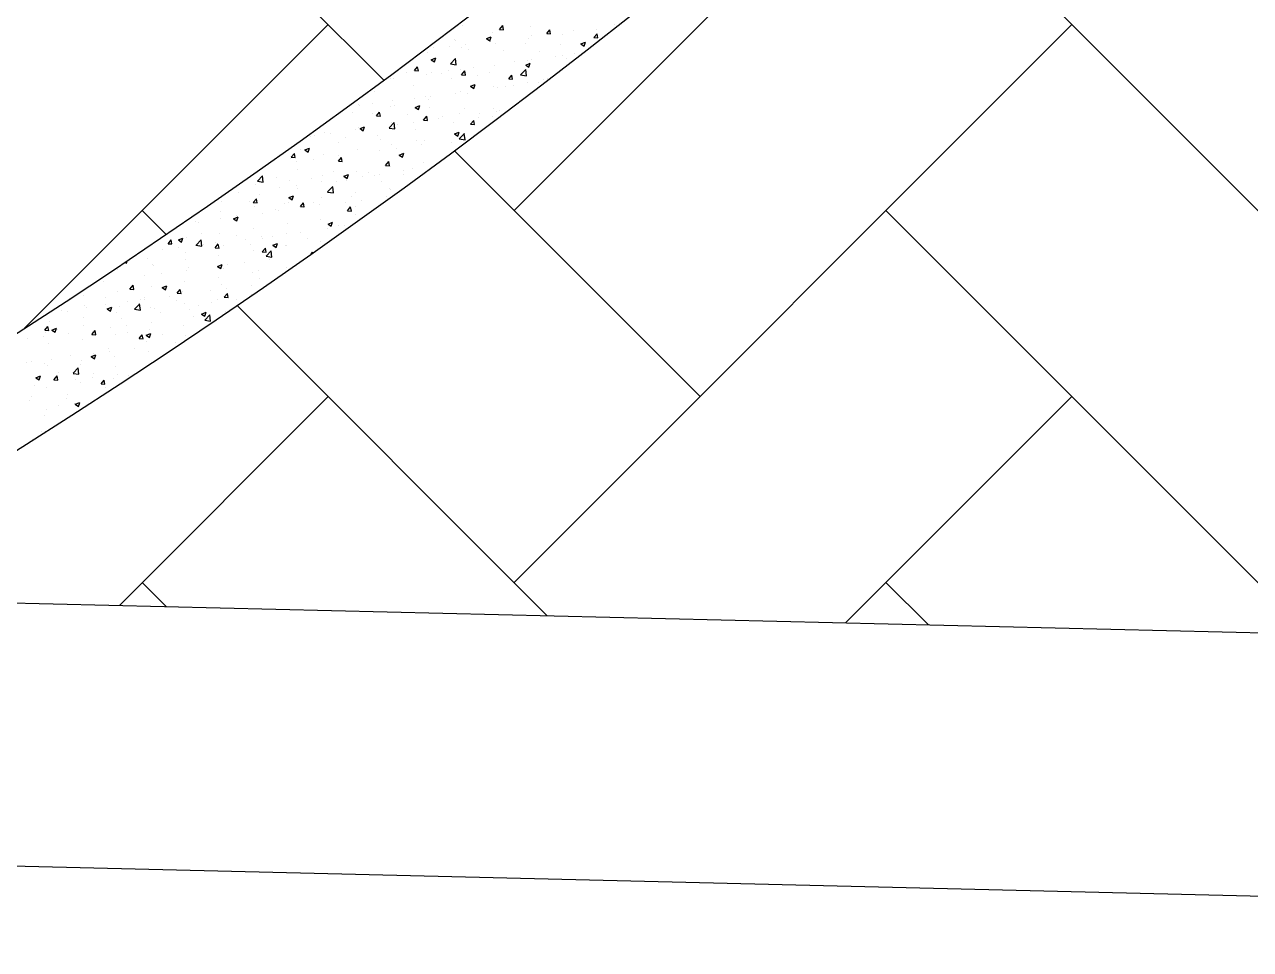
# Model space of a CAD drawing. Header units: millimetres. Extents: x 331487 to 517269, y 198509 to 399936.
# Drawn here: x 416154 to 418019, y 361677 to 363083 of the extents above; entities that cross this region are included whole.
import ezdxf

# ---------------------------------------------------------------- set-up
doc = ezdxf.new("R2010")
doc.units = ezdxf.units.MM
doc.header["$MEASUREMENT"] = 0
doc.layers.add('BEAM', color=1, linetype='Continuous', lineweight=5)
doc.layers.add('COLUMN', color=6, linetype='Continuous')

msp = doc.modelspace()

# ---------------------------------------------------------------- linework, layer by layer
at = {"layer": 'BEAM', "color": 253, "linetype": 'Continuous', "ltscale": 750}
for p, q in [((416898.6, 362800.6), (417747.1, 363649.2)), ((416700.3, 362998.9), (416332.9, 363366.3)), ((418312.8, 362517.8), (417464.3, 363366.3)), ((416153.8, 362621.5), (416615.8, 363083.5)), ((416898.6, 362234.9), (417747.1, 363083.5)), ((417181.5, 362517.8), (416807.6, 362891.7)), ((416369.3, 362764.3), (416332.9, 362800.6)), ((418108.4, 362156.5), (417464.3, 362800.6)), ((416949.1, 362184.4), (416477.2, 362656.3)), ((416298.1, 362200.1), (416615.8, 362517.8)), ((417402.9, 362173.5), (417747.1, 362517.8)), ((416369.5, 362198.4), (416332.9, 362234.9)), ((417528.8, 362170.5), (417464.3, 362234.9))]:
    msp.add_line(p, q, dxfattribs=at)
at = {"layer": 'COLUMN', "color": 2, "linetype": 'Continuous'}
for p, q in [((416820.1, 363081.4), (416820.1, 363081.4)), ((416876.5, 363076.1), (416881.3, 363081.8)), ((416876.5, 363076.1), (416882.5, 363075.6)), ((416882.5, 363075.5), (416881.3, 363081.8)), ((416924, 363080.8), (416924, 363080.8)), ((416948.2, 363069.8), (416953.1, 363075.5)), ((416954.2, 363069.3), (416953.1, 363075.5)), ((416988.5, 363074.8), (416988.5, 363074.8)), ((417024, 363076), (417024, 363076)), ((417051.7, 363083.1), (417051.7, 363083.1)), ((416807.3, 363060.8), (416807.3, 363060.8)), ((416808.7, 363059.7), (416808.7, 363059.7)), ((416824.6, 363053.2), (416824.6, 363053.2)), ((416856.6, 363062.2), (416863.6, 363064.9)), ((416856.6, 363062.2), (416861.5, 363058.8)), ((416861.5, 363058.8), (416863.6, 363064.9)), ((416862.1, 363057.4), (416862.1, 363057.4)), ((416862.5, 363058.2), (416862.5, 363058.2)), ((416865.6, 363070.8), (416865.6, 363070.8)), ((416870.2, 363055.1), (416870.2, 363055.1)), ((416915.4, 363055.2), (416915.4, 363055.2)), ((416920.7, 363061.5), (416920.7, 363061.5)), ((416925.6, 363066.5), (416925.6, 363066.5)), ((416948.2, 363069.8), (416954.2, 363069.3)), ((416950.7, 363069.8), (416950.7, 363069.8)), ((416968.8, 363052.9), (416968.8, 363052.9)), ((416972.7, 363069), (416972.7, 363069)), ((417000.3, 363054.2), (417007.3, 363056.9)), ((417000.3, 363054.2), (417005.2, 363050.8)), ((417005.2, 363050.8), (417007.3, 363056.9)), ((417020, 363063.5), (417024.8, 363069.3)), ((417020, 363063.5), (417025.9, 363063)), ((417025.9, 363063), (417024.8, 363069.3)), ((416767, 363040.6), (416767, 363040.6)), ((416776.4, 363048.5), (416776.4, 363048.5)), ((416799.6, 363049.9), (416799.6, 363049.9)), ((416818.9, 363048.1), (416818.9, 363048.1)), ((416829.8, 363046.2), (416829.8, 363046.2)), ((416883.1, 363044), (416883.1, 363044)), ((416936.5, 363041.7), (416936.5, 363041.7)), ((416962.2, 363035.3), (416962.2, 363035.3)), ((416971.5, 363035.7), (416971.5, 363035.7)), ((416989.9, 363039.5), (416989.9, 363039.5)), ((416746.9, 363013.4), (416751.8, 363019.2)), ((416752.9, 363012.9), (416751.8, 363019.1)), ((416772.5, 363029.9), (416779.5, 363032.6)), ((416772.5, 363029.9), (416777.5, 363026.6)), ((416777.5, 363026.6), (416779.5, 363032.6)), ((416801.7, 363023.6), (416810.6, 363022.2)), ((416801.8, 363023.7), (416809.6, 363031.8)), ((416810.6, 363022.2), (416809.5, 363031.7)), ((416836.2, 363018.7), (416836.2, 363018.7)), ((416869, 363021.8), (416869, 363021.8)), ((416899.3, 363027), (416899.3, 363027)), ((416908.5, 363007.1), (416916.3, 363015.2)), ((416916.2, 363021.9), (416923.2, 363024.6)), ((416916.2, 363021.9), (416921.2, 363018.6)), ((416917.3, 363005.6), (416916.2, 363015.1)), ((416919.5, 363028.2), (416919.5, 363028.2)), ((416919.8, 363021.1), (416919.8, 363021.1)), ((416921.2, 363018.6), (416923.2, 363024.6)), ((416924.4, 363030.3), (416924.4, 363030.3)), ((416978.1, 363031.1), (416978.1, 363031.1)), ((416710.1, 363002.1), (416710.1, 363002.1)), ((416715.2, 363000.9), (416715.2, 363000.9)), ((416735.4, 363011.1), (416735.4, 363011.1)), ((416746.9, 363013.4), (416752.9, 363012.9)), ((416765.7, 363007.3), (416765.7, 363007.3)), ((416773.3, 363010.4), (416773.3, 363010.4)), ((416788.8, 363008.8), (416788.8, 363008.8)), ((416798.3, 363013.7), (416798.3, 363013.7)), ((416803.2, 363001.1), (416803.2, 363001.1)), ((416817.7, 363014.8), (416817.7, 363014.8)), ((416818.7, 363007.1), (416823.5, 363012.9)), ((416818.7, 363007.1), (416824.6, 363006.6)), ((416824.6, 363006.6), (416823.5, 363012.9)), ((416842.2, 363006.6), (416842.2, 363006.6)), ((416861.5, 363011.1), (416861.5, 363011.1)), ((416890.4, 363000.9), (416895.2, 363006.6)), ((416890.4, 363000.9), (416896.4, 363000.3)), ((416896.4, 363000.3), (416895.2, 363006.6)), ((416895.5, 363004.3), (416895.5, 363004.3)), ((416908.5, 363007), (416917.3, 363005.6)), ((416943.8, 362999.2), (416943.8, 362999.2)), ((416948.9, 363002.1), (416948.9, 363002.1)), ((416686.6, 362981.1), (416686.6, 362981.1)), ((416744.9, 362991.1), (416744.9, 362991.1)), ((416809.9, 362979.3), (416809.9, 362979.3)), ((416816.5, 362981.5), (416816.5, 362981.5)), ((416827.1, 362979.2), (416827.1, 362979.2)), ((416832.2, 362989.7), (416839.2, 362992.4)), ((416832.2, 362989.7), (416837.2, 362986.3)), ((416837.2, 362986.3), (416839.2, 362992.4)), ((416867.8, 362988.5), (416867.8, 362988.5)), ((416873, 362987.6), (416873, 362987.6)), ((416885.5, 362989.2), (416885.5, 362989.2)), ((416898, 362990.9), (416898, 362990.9)), ((416918.3, 362994.9), (416918.3, 362994.9)), ((416935.9, 362995.9), (416935.9, 362995.9)), ((416662.5, 362962.2), (416662.5, 362962.2)), ((416662.7, 362960.5), (416662.7, 362960.5)), ((416683.8, 362962.7), (416683.8, 362962.7)), ((416710.5, 362959.1), (416710.5, 362959.1)), ((416714, 362967.6), (416714, 362967.6)), ((416715.9, 362960), (416715.9, 362960)), ((416747, 362971), (416747, 362971)), ((416748.2, 362957.4), (416755.2, 362960.1)), ((416753.2, 362954.1), (416755.2, 362960.1)), ((416764.5, 362974), (416764.5, 362974)), ((416768.8, 362969.1), (416768.8, 362969.1)), ((416772, 362974.3), (416772, 362974.3)), ((416645.9, 362957.7), (416645.9, 362957.7)), ((416652.2, 362949.1), (416652.2, 362949.1)), ((416683.6, 362948.8), (416683.6, 362948.8)), ((416689.1, 362944.5), (416693.9, 362950.2)), ((416689.1, 362944.5), (416695.1, 362943.9)), ((416695.1, 362943.9), (416693.9, 362950.2)), ((416737, 362946.6), (416737, 362946.6)), ((416748.2, 362957.4), (416753.2, 362954.1)), ((416760.8, 362938.2), (416765.6, 362943.9)), ((416763.3, 362940.7), (416763.3, 362940.7)), ((416766.8, 362937.7), (416765.6, 362943.9)), ((416769.3, 362957.7), (416769.3, 362957.7)), ((416790.4, 362944.3), (416790.4, 362944.3)), ((416815.2, 362948.2), (416815.2, 362948.2)), ((416822.7, 362955.5), (416822.7, 362955.5)), ((416843.8, 362942), (416843.8, 362942)), ((416846.7, 362948.2), (416846.7, 362948.2)), ((416865.3, 362944.2), (416865.3, 362944.2)), ((416866.6, 362955.2), (416866.6, 362955.2)), ((416871.7, 362951.5), (416871.7, 362951.5)), ((416876.1, 362953.2), (416876.1, 362953.2)), ((416657.5, 362923.2), (416657.5, 362923.2)), ((416661.5, 362927.3), (416661.5, 362927.3)), ((416664.2, 362925.2), (416671.2, 362927.9)), ((416664.2, 362925.2), (416669.2, 362921.8)), ((416669.1, 362921.8), (416671.2, 362927.9)), ((416708.3, 362926.1), (416717.2, 362924.8)), ((416708.4, 362926.2), (416716.1, 362934.4)), ((416712.8, 362934.3), (416712.8, 362934.3)), ((416717.2, 362924.8), (416716.1, 362934.3)), ((416720.6, 362931.6), (416720.6, 362931.6)), ((416745.7, 362934.9), (416745.7, 362934.9)), ((416748.7, 362924.1), (416748.7, 362924.1)), ((416760.8, 362938.2), (416766.8, 362937.7)), ((416783.6, 362939.8), (416783.6, 362939.8)), ((416807, 362934.2), (416807, 362934.2)), ((416832.5, 362931.9), (416837.4, 362937.7)), ((416832.5, 362931.9), (416838.5, 362931.4)), ((416838.5, 362931.4), (416837.4, 362937.7)), ((416589.3, 362913.7), (416589.3, 362913.7)), ((416594.6, 362915), (416594.6, 362915)), ((416609.5, 362919.8), (416609.5, 362919.8)), ((416619.6, 362918.3), (416619.6, 362918.3)), ((416632.1, 362904.1), (416632.1, 362904.1)), ((416642.6, 362911.4), (416642.6, 362911.4)), ((416690.4, 362914.1), (416690.4, 362914.1)), ((416696, 362909.2), (416696, 362909.2)), ((416749.4, 362906.9), (416749.4, 362906.9)), ((416762.1, 362907.4), (416762.1, 362907.4)), ((416802.8, 362904.6), (416802.8, 362904.6)), ((416807.9, 362917.2), (416814.9, 362919.9)), ((416807.9, 362917.2), (416812.9, 362913.8)), ((416812.9, 362913.8), (416814.9, 362919.9)), ((416814, 362914.9), (416814, 362914.9)), ((416815, 362909.6), (416823.9, 362908.2)), ((416815.1, 362909.7), (416822.9, 362917.8)), ((416820.4, 362908.7), (416820.4, 362908.7)), ((416823.9, 362908.2), (416822.8, 362917.7)), ((416559.5, 362881.8), (416564.3, 362887.5)), ((416565.5, 362881.3), (416564.3, 362887.5)), ((416573.7, 362894.1), (416573.7, 362894.1)), ((416580.2, 362892.9), (416587.2, 362895.6)), ((416580.2, 362892.9), (416585.1, 362889.6)), ((416585.1, 362889.6), (416587.2, 362895.6)), ((416608.3, 362886.5), (416608.3, 362886.5)), ((416660.2, 362894), (416660.2, 362894)), ((416694.3, 362892.1), (416694.3, 362892.1)), ((416711.6, 362901), (416711.6, 362901)), ((416719.4, 362895.4), (416719.4, 362895.4)), ((416723.9, 362884.9), (416730.9, 362887.6)), ((416723.9, 362884.9), (416728.8, 362881.6)), ((416728.8, 362881.6), (416730.9, 362887.6)), ((416757.2, 362900.4), (416757.2, 362900.4)), ((416557.8, 362880.1), (416557.8, 362880.1)), ((416559.5, 362881.8), (416565.5, 362881.3)), ((416568.3, 362875.5), (416568.3, 362875.5)), ((416593.3, 362878.8), (416593.3, 362878.8)), ((416631.2, 362883.8), (416631.2, 362883.8)), ((416631.2, 362875.5), (416636.1, 362881.3)), ((416631.2, 362875.5), (416637.2, 362875)), ((416637.2, 362875), (416636.1, 362881.3)), ((416703, 362869.2), (416707.8, 362875)), ((416703, 362869.2), (416708.9, 362868.7)), ((416708.9, 362868.7), (416707.8, 362875)), ((416710.4, 362867.7), (416710.4, 362867.7)), ((416760.9, 362874.1), (416760.9, 362874.1)), ((416508.2, 362845.4), (416516, 362853.5)), ((416517, 362843.9), (416515.9, 362853.4)), ((416516.4, 362864.8), (416516.4, 362864.8)), ((416537.5, 362851.4), (416537.5, 362851.4)), ((416569.8, 362862.6), (416569.8, 362862.6)), ((416590.9, 362849.1), (416590.9, 362849.1)), ((416607.1, 362853.2), (416607.1, 362853.2)), ((416623.2, 362860.3), (416623.2, 362860.3)), ((416639.8, 362852.7), (416646.8, 362855.3)), ((416639.8, 362852.7), (416644.8, 362849.3)), ((416644.8, 362849.3), (416646.8, 362855.3)), ((416659, 362860.7), (416659, 362860.7)), ((416668, 362852.7), (416668, 362852.7)), ((416676.6, 362858.1), (416676.6, 362858.1)), ((416686.3, 362854.5), (416686.3, 362854.5)), ((416693.1, 362856), (416693.1, 362856)), ((416729.9, 362855.8), (416729.9, 362855.8)), ((416730.9, 362861), (416730.9, 362861)), ((416744.6, 362864.5), (416744.6, 362864.5)), ((416505.2, 362839.7), (416505.2, 362839.7)), ((416508.1, 362845.3), (416517, 362843.9)), ((416542, 362836.1), (416542, 362836.1)), ((416556.6, 362846.8), (416556.6, 362846.8)), ((416567, 362839.4), (416567, 362839.4)), ((416569.6, 362834.4), (416569.6, 362834.4)), ((416604.9, 362844.4), (416604.9, 362844.4)), ((416614.8, 362828.7), (416623.7, 362827.3)), ((416614.9, 362828.8), (416622.7, 362836.9)), ((416623.7, 362827.3), (416622.6, 362836.8)), ((416627.9, 362844.5), (416627.9, 362844.5)), ((416644.3, 362846.9), (416644.3, 362846.9)), ((416697.6, 362844.6), (416697.6, 362844.6)), ((416709.1, 362834.4), (416709.1, 362834.4)), ((416710.2, 362832.5), (416710.2, 362832.5)), ((416453, 362814.4), (416453, 362814.4)), ((416478.8, 362827.8), (416478.8, 362827.8)), ((416496.5, 362814), (416496.5, 362814)), ((416501.7, 362812.9), (416506.5, 362818.6)), ((416501.7, 362812.9), (416507.6, 362812.3)), ((416507.6, 362812.3), (416506.5, 362818.6)), ((416511.3, 362824.4), (416511.3, 362824.4)), ((416549.9, 362811.7), (416549.9, 362811.7)), ((416555.4, 362813.5), (416555.4, 362813.5)), ((416555.8, 362820.4), (416562.8, 362823.1)), ((416555.8, 362820.4), (416560.8, 362817.1)), ((416560.8, 362817.1), (416562.8, 362823.1)), ((416573.4, 362806.6), (416578.2, 362812.3)), ((416579.4, 362806), (416578.2, 362812.3)), ((416593.6, 362812.5), (416593.6, 362812.5)), ((416605.9, 362819.9), (416605.9, 362819.9)), ((416641.7, 362813.2), (416641.7, 362813.2)), ((416651.9, 362822.5), (416651.9, 362822.5)), ((416657.8, 362827.4), (416657.8, 362827.4)), ((416666.8, 362816.5), (416666.8, 362816.5)), ((416704.6, 362821.5), (416704.6, 362821.5)), ((416452.1, 362799), (416452.1, 362799)), ((416476.9, 362792.5), (416476.9, 362792.5)), ((416504, 362806.4), (416504, 362806.4)), ((416515.7, 362796.6), (416515.7, 362796.6)), ((416535.3, 362802.5), (416535.3, 362802.5)), ((416540.7, 362799.9), (416540.7, 362799.9)), ((416573.4, 362806.6), (416579.4, 362806.1)), ((416578.6, 362804.9), (416578.6, 362804.9)), ((416603.3, 362809.5), (416603.3, 362809.5)), ((416645.1, 362800.3), (416649.9, 362806)), ((416645.1, 362800.3), (416651.1, 362799.8)), ((416651.1, 362799.8), (416649.9, 362806)), ((416656.6, 362794.1), (416656.6, 362794.1)), ((416656.7, 362807.2), (416656.7, 362807.2)), ((416414.6, 362783.3), (416414.6, 362783.3)), ((416418.6, 362782.5), (416418.6, 362782.5)), ((416452.5, 362788.3), (416452.5, 362788.3)), ((416471.8, 362788.2), (416478.8, 362790.8)), ((416471.8, 362788.2), (416476.8, 362784.8)), ((416476.8, 362784.8), (416478.8, 362790.8)), ((416502.8, 362773.2), (416502.8, 362773.2)), ((416554.1, 362780.2), (416554.1, 362780.2)), ((416604.7, 362786.6), (416604.7, 362786.6)), ((416615.4, 362773.8), (416615.4, 362773.8)), ((416615.5, 362780.1), (416622.5, 362782.8)), ((416615.5, 362780.1), (416620.5, 362776.8)), ((416620.5, 362776.8), (416622.5, 362782.8)), ((416631.8, 362777.5), (416631.8, 362777.5)), ((416640.5, 362777.1), (416640.5, 362777.1)), ((416372.1, 362750.2), (416376.9, 362755.9)), ((416378.1, 362749.7), (416376.9, 362755.9)), ((416387.8, 362755.9), (416394.8, 362758.6)), ((416387.8, 362755.9), (416392.8, 362752.5)), ((416391.4, 362754), (416391.4, 362754)), ((416392.7, 362752.5), (416394.8, 362758.6)), ((416400.3, 362759.3), (416400.3, 362759.3)), ((416414.7, 362748), (416422.5, 362756.1)), ((416423.5, 362746.5), (416422.4, 362756)), ((416423.7, 362765.1), (416423.7, 362765.1)), ((416450.9, 362765.7), (416450.9, 362765.7)), ((416477, 362762.9), (416477, 362762.9)), ((416489.4, 362757.2), (416489.4, 362757.2)), ((416514.4, 362760.5), (416514.4, 362760.5)), ((416515.1, 362757.5), (416515.1, 362757.5)), ((416530.4, 362760.6), (416530.4, 362760.6)), ((416552.3, 362765.5), (416552.3, 362765.5)), ((416573.5, 362767.5), (416573.5, 362767.5)), ((416583.8, 362758.4), (416583.8, 362758.4)), ((416363.3, 362740.6), (416363.3, 362740.6)), ((416372.1, 362750.2), (416378.1, 362749.7)), ((416388.3, 362743.9), (416388.3, 362743.9)), ((416398.5, 362737.4), (416398.5, 362737.4)), ((416414.6, 362747.9), (416423.5, 362746.5)), ((416426.2, 362748.9), (416426.2, 362748.9)), ((416443.8, 362743.9), (416448.6, 362749.7)), ((416443.8, 362743.9), (416449.8, 362743.4)), ((416444.7, 362751.7), (416444.7, 362751.7)), ((416449.8, 362743.4), (416448.6, 362749.6)), ((416456.8, 362747.5), (416456.8, 362747.5)), ((416498.1, 362749.5), (416498.1, 362749.5)), ((416501.6, 362739.9), (416501.6, 362739.9)), ((416515.5, 362737.6), (416520.4, 362743.4)), ((416515.5, 362737.6), (416521.5, 362737.1)), ((416521.5, 362737.1), (416520.4, 362743.4)), ((416521.4, 362731.4), (416529.2, 362739.5)), ((416530.2, 362729.9), (416529.1, 362739.4)), ((416531.5, 362747.9), (416538.5, 362750.6)), ((416531.5, 362747.9), (416536.5, 362744.5)), ((416536.5, 362744.5), (416538.5, 362750.6)), ((416551.5, 362747.2), (416551.5, 362747.2)), ((416552.9, 362746.9), (416552.9, 362746.9)), ((416589.8, 362734.4), (416592.1, 362737.1)), ((416592.3, 362736.1), (416592.1, 362737.1)), ((416603.4, 362753.3), (416603.4, 362753.3)), ((416306.4, 362721.8), (416308.7, 362720.3)), ((416308.7, 362720.3), (416310.1, 362724.3)), ((416340.2, 362727.4), (416340.2, 362727.4)), ((416347.8, 362718.9), (416347.8, 362718.9)), ((416350.4, 362716.6), (416350.4, 362716.6)), ((416399.1, 362726), (416399.1, 362726)), ((416447.5, 362715.6), (416454.5, 362718.3)), ((416449.6, 362732.4), (416449.6, 362732.4)), ((416452.4, 362712.3), (416454.5, 362718.3)), ((416463, 362717.8), (416463, 362717.8)), ((416488.1, 362721.1), (416488.1, 362721.1)), ((416521.3, 362731.3), (416530.2, 362729.9)), ((416526, 362726), (416526, 362726)), ((416589.1, 362734.4), (416589.1, 362734.4)), ((416295.8, 362711.4), (416295.8, 362711.4)), ((416337, 362701.2), (416337, 362701.2)), ((416362, 362704.5), (416362, 362704.5)), ((416399.9, 362709.4), (416399.9, 362709.4)), ((416403.8, 362714.3), (416403.8, 362714.3)), ((416447.5, 362715.6), (416452.4, 362712.3)), ((416448.4, 362699.1), (416448.4, 362699.1)), ((416457.1, 362712.1), (416457.1, 362712.1)), ((416500.4, 362706.6), (416500.4, 362706.6)), ((416510.5, 362709.8), (416510.5, 362709.8)), ((416551.7, 362713.6), (416551.7, 362713.6)), ((416273.8, 362692.8), (416273.8, 362692.8)), ((416314.2, 362681.2), (416319.1, 362687)), ((416314.2, 362681.2), (416320.2, 362680.7)), ((416320.2, 362680.7), (416319, 362687)), ((416346.6, 362685.6), (416346.6, 362685.6)), ((416363.4, 362683.4), (416370.5, 362686.1)), ((416363.4, 362683.4), (416368.4, 362680)), ((416368.4, 362680), (416370.4, 362686.1)), ((416386, 362675), (416390.8, 362680.7)), ((416391.9, 362674.4), (416390.8, 362680.7)), ((416397.9, 362692.7), (416397.9, 362692.7)), ((416452.7, 362687.8), (416452.7, 362687.8)), ((416461.8, 362681.6), (416461.8, 362681.6)), ((416499.6, 362686.6), (416499.6, 362686.6)), ((416511, 362697.8), (416511, 362697.8)), ((416222, 362665.8), (416223.3, 362665.6)), ((416223.3, 362665.6), (416223.2, 362666.6)), ((416244.1, 362671.7), (416244.1, 362671.7)), ((416277.5, 362667.7), (416277.5, 362667.7)), ((416294.6, 362678.1), (416294.6, 362678.1)), ((416310.7, 362661.7), (416310.7, 362661.7)), ((416330.9, 362665.5), (416330.9, 362665.5)), ((416335.7, 362665), (416335.7, 362665)), ((416336, 362667.8), (416336, 362667.8)), ((416373.6, 362670), (416373.6, 362670)), ((416384.3, 362663.2), (416384.3, 362663.2)), ((416386, 362675), (416391.9, 362674.4)), ((416394.4, 362677.8), (416394.4, 362677.8)), ((416436.7, 362678.3), (416436.7, 362678.3)), ((416437.7, 362661), (416437.7, 362661)), ((416447.2, 362665.8), (416447.2, 362665.8)), ((416457.7, 362668.7), (416462.5, 362674.4)), ((416457.7, 362668.7), (416463.7, 362668.2)), ((416463.7, 362668.2), (416462.5, 362674.4)), ((416476.6, 362665.8), (416476.6, 362665.8)), ((416499.1, 362673.3), (416499.1, 362673.3)), ((416209.7, 362648.4), (416209.7, 362648.4)), ((416219.4, 362647.8), (416219.4, 362647.8)), ((416245.2, 362656.6), (416245.2, 362656.6)), ((416247.5, 362653.4), (416247.5, 362653.4)), ((416277.7, 362657.8), (416277.7, 362657.8)), ((416279.4, 362651.1), (416286.4, 362653.8)), ((416279.4, 362651.1), (416284.4, 362647.8)), ((416284.4, 362647.8), (416286.4, 362653.8)), ((416293.4, 362644.9), (416293.4, 362644.9)), ((416298.6, 362654.3), (416298.6, 362654.3)), ((416321.1, 362650.5), (416330, 362649.1)), ((416321.2, 362650.6), (416329, 362658.7)), ((416330, 362649.1), (416328.9, 362658.6)), ((416345.4, 362652.4), (416345.4, 362652.4)), ((416352, 362652), (416352, 362652)), ((416360, 362645.8), (416360, 362645.8)), ((416396.7, 362659.4), (416396.7, 362659.4)), ((416405.4, 362649.8), (416405.4, 362649.8)), ((416418.3, 362655.8), (416418.3, 362655.8)), ((416423.1, 362643.1), (416430.1, 362645.8)), ((416423.1, 362643.1), (416428.1, 362639.8)), ((416428, 362634), (416435.7, 362642.1)), ((416428.1, 362639.8), (416430.1, 362645.8)), ((416435.5, 362642.2), (416435.5, 362642.2)), ((416436.8, 362632.5), (416435.7, 362642)), ((416458.8, 362647.5), (416458.8, 362647.5)), ((416184.7, 362618.6), (416189.5, 362624.3)), ((416190.6, 362618), (416189.5, 362624.3)), ((416191.6, 362631.4), (416191.6, 362631.4)), ((416242.9, 362638.5), (416242.9, 362638.5)), ((416243.4, 362625.8), (416243.4, 362625.8)), ((416301.7, 362635.8), (416301.7, 362635.8)), ((416309.4, 362625.6), (416309.4, 362625.6)), ((416347.3, 362630.6), (416347.3, 362630.6)), ((416395.5, 362626.1), (416395.5, 362626.1)), ((416410.4, 362638.9), (416410.4, 362638.9)), ((416427.9, 362633.9), (416436.8, 362632.5)), ((416158.3, 362605.7), (416158.3, 362605.7)), ((416183.3, 362609), (416183.3, 362609)), ((416184.7, 362618.6), (416190.6, 362618)), ((416185.1, 362615.8), (416185.1, 362615.8)), ((416195.4, 362618.9), (416202.4, 362621.6)), ((416195.4, 362618.9), (416200.4, 362615.5)), ((416200.4, 362615.5), (416202.4, 362621.6)), ((416204.2, 362619.2), (416204.2, 362619.2)), ((416221.2, 362614), (416221.2, 362614)), ((416241.7, 362605.2), (416241.7, 362605.2)), ((416256.4, 362612.3), (416261.2, 362618)), ((416256.4, 362612.3), (416262.4, 362611.8)), ((416257.6, 362616.9), (416257.6, 362616.9)), ((416262.4, 362611.8), (416261.2, 362618)), ((416284.4, 362622.3), (416284.4, 362622.3)), ((416292.2, 362611.6), (416292.2, 362611.6)), ((416311, 362614.6), (416311, 362614.6)), ((416328.1, 362606), (416332.9, 362611.8)), ((416328.1, 362606), (416334.1, 362605.5)), ((416334.1, 362605.5), (416332.9, 362611.8)), ((416339.1, 362610.9), (416346.1, 362613.6)), ((416339.1, 362610.9), (416344.1, 362607.5)), ((416344.1, 362619.1), (416344.1, 362619.1)), ((416344.1, 362607.5), (416346.1, 362613.6)), ((416364.4, 362612.4), (416364.4, 362612.4)), ((416398.2, 362610.8), (416398.2, 362610.8)), ((416190.3, 362598.1), (416190.3, 362598.1)), ((416281.6, 362590.8), (416281.6, 362590.8)), ((416283.1, 362586.1), (416283.1, 362586.1)), ((416321, 362591.1), (416321, 362591.1)), ((416339.9, 362600.8), (416339.9, 362600.8)), ((416384.1, 362599.4), (416384.1, 362599.4)), ((416157, 362569.5), (416157, 362569.5)), ((416164.9, 362570.8), (416164.9, 362570.8)), ((416184.8, 362568.1), (416184.8, 362568.1)), ((416194.9, 362574.5), (416194.9, 362574.5)), ((416223.2, 362580.8), (416223.2, 362580.8)), ((416240.5, 362571.9), (416240.5, 362571.9)), ((416255.1, 362578.6), (416262.1, 362581.3)), ((416255.1, 362578.6), (416260.1, 362575.3)), ((416258.1, 362582.8), (416258.1, 362582.8)), ((416260.1, 362575.3), (416262.1, 362581.3)), ((416291, 362578.3), (416291, 362578.3)), ((416342.9, 362585.8), (416342.9, 362585.8)), ((416171.1, 362546.4), (416178.1, 362549.1)), ((416176, 362543), (416178.1, 362549.1)), ((416189.1, 362564.8), (416189.1, 362564.8)), ((416198.5, 362543.3), (416203.3, 362549.1)), ((416204.5, 362542.8), (416203.3, 362549.1)), ((416205.9, 362554.6), (416205.9, 362554.6)), ((416227.7, 362553), (416236.6, 362551.7)), ((416227.8, 362553.1), (416235.6, 362561.3)), ((416236.6, 362551.7), (416235.5, 362561.2)), ((416238.2, 362565.8), (416238.2, 362565.8)), ((416259.2, 362552.4), (416259.2, 362552.4)), ((416291.5, 362563.5), (416291.5, 362563.5)), ((416294.7, 362551.7), (416294.7, 362551.7)), ((416312.6, 362550.1), (416312.6, 362550.1)), ((416168.6, 362535.1), (416168.6, 362535.1)), ((416171.1, 362546.4), (416176, 362543)), ((416187.9, 362531.5), (416187.9, 362531.5)), ((416198.5, 362543.3), (416204.5, 362542.8)), ((416231.8, 362543.4), (416231.8, 362543.4)), ((416239.3, 362538.6), (416239.3, 362538.6)), ((416256.8, 362546.7), (416256.8, 362546.7)), ((416270.3, 362537.1), (416275.1, 362542.8)), ((416270.3, 362537.1), (416276.2, 362536.6)), ((416276.2, 362536.5), (416275.1, 362542.8)), ((416277.4, 362531.1), (416277.4, 362531.1)), ((416289.8, 362545), (416289.8, 362545)), ((416164.9, 362517.2), (416164.9, 362517.2)), ((416218.3, 362515), (416218.3, 362515)), ((416219.1, 362521.1), (416219.1, 362521.1)), ((416160.8, 362511.1), (416160.8, 362511.1)), ((416186.7, 362498.3), (416186.7, 362498.3)), ((416205.5, 362504), (416205.5, 362504)), ((416230.5, 362507.3), (416230.5, 362507.3)), ((416230.8, 362506.1), (416237.8, 362508.8)), ((416230.8, 362506.1), (416235.7, 362502.7)), ((416235.7, 362502.7), (416237.8, 362508.8)), ((416238, 362505.3), (416238, 362505.3)), ((416184.8, 362489.2), (416184.8, 362489.2)), ((416179.1, 362464.5), (416179.1, 362464.5)), ((416185.5, 362465), (416185.5, 362465)), ((416166.5, 362452.7), (416166.5, 362452.7))]:
    msp.add_line(p, q, dxfattribs=at)
at = {"layer": 'COLUMN'}
for p, q in [((383205.7, 362995.9), (421414.4, 362077)), ((382805.7, 362605.5), (421418.8, 361676.8))]:
    msp.add_line(p, q, dxfattribs=at)
for radius in [10508.3, 10658.3]:
    msp.add_arc((410459.2, 371453), radius, 298.48297, 358.12405, dxfattribs=at)

doc.saveas('drawing.dxf')
